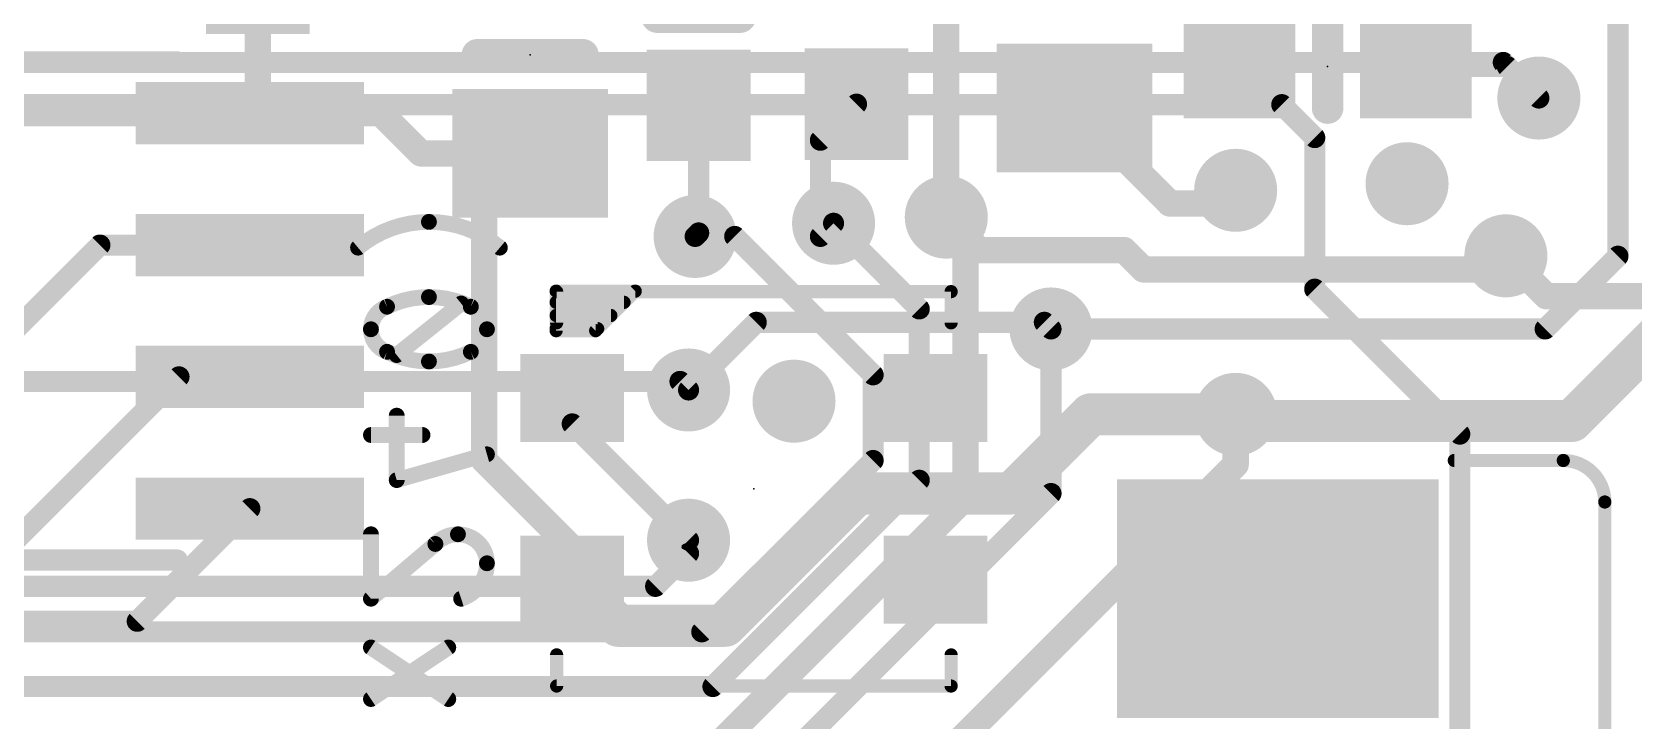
# Model space of a CAD drawing. Extents: x -8.4 to 59.4, y -0.3 to 49.3.
# Drawn here: x 18.95 to 34.38, y 27.72 to 34.35 of the extents above; entities that cross this region are included whole.
import ezdxf

# ---------------------------------------------------------------- set-up
doc = ezdxf.new("R2010")
doc.units = 0
for name, color, linetype in [('1', 12, 'CONTINUOUS'), ('16', 5, 'CONTINUOUS'), ('18', 110, 'CONTINUOUS'), ('21', 40, 'CONTINUOUS'), ('22', 6, 'CONTINUOUS'), ('23', 40, 'CONTINUOUS')]:
    doc.layers.add(name, color=color, linetype=linetype)

# ---------------------------------------------------------------- blocks, each defined once
blk = doc.blocks.new('RECT')
blk.add_solid([(-0.5, -0.5), (0.5, -0.5), (-0.5, 0.5), (0.5, 0.5)])
blk = doc.blocks.new('ROUNDV')
at = {"const_width": 0.5}
blk.add_lwpolyline([(0, -0.25, 1), (0, 0.25, 1), (0, -0.25)], format="xyb", dxfattribs=at)

msp = doc.modelspace()

# ---------------------------------------------------------------- linework, layer by layer
at = {"layer": '1'}
for points, const_width in [([(34.2265, 32.1945), (34.2265, 35.4735)], 0.2032), ([(27.7559, 32.571), (27.7559, 35.2489)], 0.254), ([(30.5798, 35.2878), (30.5798, 34.0219)], 0.2032), ([(21.1229, 34.8731), (21.1229, 33.6479)], 0.254), ([(32.2798, 34.0219), (33.1611, 34.0219)], 0.2032), ([(33.4645, 33.7185), (33.1611, 34.0219)], 0.2032), ([(18.752, 33.572), (21.047, 33.572)], 0.254), ([(21.1229, 33.6479), (21.047, 33.572)], 0.254), ([(22.308, 33.572), (21.047, 33.572)], 0.254), ([(22.695, 33.185), (22.308, 33.572)], 0.254), ([(25.3705, 33.6485), (25.3705, 32.419)], 0.2032), ([(26.891, 33.66), (26.543, 33.312)], 0.2032), ([(28.9915, 33.622), (29.9085, 32.705)], 0.254), ([(26.543, 33.312), (26.543, 32.385)], 0.2032), ([(23.495, 33.185), (22.695, 33.185)], 0.254), ([(23.3045, 32.9945), (23.495, 33.185)], 0.254), ([(23.747, 33.185), (23.495, 33.185)], 0.254), ([(23.3045, 30.226), (23.3045, 32.9945)], 0.254), ([(30.4165, 32.7025), (30.5435, 32.8295)], 0.254), ([(29.9085, 32.705), (29.9085, 32.7025)], 0.254), ([(29.9085, 32.7025), (30.4165, 32.7025)], 0.254), ([(26.543, 32.385), (26.67, 32.512)], 0.2032), ([(27.7559, 32.571), (28.0734, 32.2535)], 0.254), ([(25.3365, 32.385), (25.3705, 32.419)], 0.2032), ([(17.7272, 30.4272), (19.602, 32.302)], 0.2032), ([(19.602, 32.302), (21.047, 32.302)], 0.2032), ([(29.4685, 32.2535), (28.0734, 32.2535)], 0.254), ([(29.4685, 32.2535), (29.6545, 32.0675)], 0.254), ([(33.0163, 32.0675), (33.147, 32.1982)], 0.254), ([(33.5254, 31.4934), (34.2265, 32.1945)], 0.2032), ([(29.6545, 32.0675), (33.0163, 32.0675)], 0.254), ([(25.273, 30.9055), (25.9252, 31.5576)], 0.2032), ([(25.9252, 31.5576), (28.7005, 31.5576)], 0.2032), ([(28.7005, 31.5576), (28.7648, 31.4934)], 0.2032), ([(34.671, 31.496), (33.782, 30.607)], 0.4064), ([(28.7648, 31.4934), (33.5254, 31.4934)], 0.2032), ([(18.415, 29.083), (20.364, 31.032)], 0.2032), ([(20.364, 31.032), (21.047, 31.032)], 0.2032), ([(24.1522, 30.8278), (24.1522, 30.5785)], 0.2032), ([(29.1465, 30.6705), (28.3845, 29.9085)], 0.4064), ([(30.5435, 30.6705), (29.1465, 30.6705)], 0.4064), ([(30.607, 30.607), (30.5435, 30.6705)], 0.4064), ([(33.782, 30.607), (30.607, 30.607)], 0.4064), ([(25.273, 29.4577), (24.1522, 30.5785)], 0.2032), ([(24.1522, 29.3783), (23.3045, 30.226)], 0.254), ([(26.9004, 29.9085), (25.6252, 28.6333)], 0.4064), ([(28.3845, 29.9085), (26.9004, 29.9085)], 0.4064), ([(19.9616, 28.6766), (21.047, 29.762)], 0.2032), ([(24.1522, 29.0778), (24.1522, 29.3783)], 0.254), ([(24.5967, 28.6333), (24.1522, 29.0778)], 0.4064), ([(14.4367, 28.6766), (19.9616, 28.6766)], 0.2032), ([(25.6252, 28.6333), (24.5967, 28.6333)], 0.4064)]:
    msp.add_lwpolyline(points, dxfattribs=dict(at, const_width=const_width))
for points, const_width in [([(32.2798, 34.0727, 1), (32.2798, 33.9711)], 0.1016), ([(33.197, 34.0578, 1), (33.1252, 33.986)], 0.1016), ([(33.1611, 33.9711, 1), (33.1611, 34.0727)], 0.1016), ([(30.529, 34.0219, 1), (30.6306, 34.0219)], 0.1016), ([(33.4286, 33.6826, 1), (33.5004, 33.7544)], 0.1016), ([(21.047, 33.6355, 1), (21.047, 33.5085)], 0.127), ([(21.0021, 33.6169, 1), (21.0919, 33.5271)], 0.127), ([(21.047, 33.5085, 1), (21.047, 33.6355)], 0.127), ([(21.0594, 33.6479, 1), (21.1864, 33.6479)], 0.127), ([(21.1678, 33.603, 1), (21.078, 33.6928)], 0.127), ([(22.3529, 33.6169, 1), (22.2631, 33.5271)], 0.127), ([(22.308, 33.5085, 1), (22.308, 33.6355)], 0.127), ([(25.4213, 33.6485, 1), (25.3197, 33.6485)], 0.1016), ([(26.9269, 33.6241, 1), (26.8551, 33.6959)], 0.1016), ([(29.0364, 33.6669, 1), (28.9466, 33.5771)], 0.127), ([(26.5938, 33.312, 1), (26.4922, 33.312)], 0.1016), ([(26.5071, 33.3479, 1), (26.5789, 33.2761)], 0.1016), ([(22.695, 33.2485, 1), (22.695, 33.1215)], 0.127), ([(22.6501, 33.1401, 1), (22.7399, 33.2299)], 0.127), ([(23.495, 33.2485, 1), (23.495, 33.1215)], 0.127), ([(23.5399, 33.1401, 1), (23.4501, 33.2299)], 0.127), ([(23.495, 33.1215, 1), (23.495, 33.2485)], 0.127), ([(23.747, 33.1215, 1), (23.747, 33.2485)], 0.127), ([(23.368, 32.9945, 1), (23.241, 32.9945)], 0.127), ([(23.2596, 33.0394, 1), (23.3494, 32.9496)], 0.127), ([(30.5884, 32.7846, 1), (30.4986, 32.8744)], 0.127), ([(29.972, 32.705, 1), (29.845, 32.705)], 0.127), ([(29.9085, 32.766, 1), (29.9085, 32.639)], 0.127), ([(29.845, 32.7025, 1), (29.972, 32.7025)], 0.127), ([(29.8636, 32.6601, 1), (29.9534, 32.7499)], 0.127), ([(30.3716, 32.7474, 1), (30.4614, 32.6576)], 0.127), ([(30.4165, 32.639, 1), (30.4165, 32.766)], 0.127), ([(26.7059, 32.4761, 1), (26.6341, 32.5479)], 0.1016), ([(27.8008, 32.6159, 1), (27.7109, 32.5261)], 0.127), ([(27.6924, 32.571, 1), (27.8194, 32.571)], 0.127), ([(25.3006, 32.4209, 1), (25.3724, 32.3491)], 0.1016), ([(25.3197, 32.419, 1), (25.4213, 32.419)], 0.1016), ([(25.4064, 32.3831, 1), (25.3346, 32.4549)], 0.1016), ([(26.5071, 32.4209, 1), (26.5789, 32.3491)], 0.1016), ([(26.4922, 32.385, 1), (26.5938, 32.385)], 0.1016), ([(19.602, 32.3528, 1), (19.602, 32.2512)], 0.1016), ([(19.6379, 32.2661, 1), (19.5661, 32.3379)], 0.1016), ([(21.047, 32.2512, 1), (21.047, 32.3528)], 0.1016), ([(28.0734, 32.317, 1), (28.0734, 32.19)], 0.127), ([(28.0284, 32.2086, 1), (28.1183, 32.2984)], 0.127), ([(29.5134, 32.2984, 1), (29.4236, 32.2086)], 0.127), ([(29.4685, 32.19, 1), (29.4685, 32.317)], 0.127), ([(33.1919, 32.1533, 1), (33.1021, 32.2431)], 0.127), ([(34.2624, 32.1586, 1), (34.1906, 32.2304)], 0.1016), ([(29.6545, 32.131, 1), (29.6545, 32.004)], 0.127), ([(29.6096, 32.0226, 1), (29.6994, 32.1124)], 0.127), ([(32.9714, 32.1124, 1), (33.0612, 32.0226)], 0.127), ([(33.0163, 32.004, 1), (33.0163, 32.131)], 0.127), ([(34.1757, 32.1945, 1), (34.2773, 32.1945)], 0.1016), ([(25.9252, 31.6084, 1), (25.9252, 31.5068)], 0.1016), ([(25.9611, 31.5217, 1), (25.8892, 31.5935)], 0.1016), ([(28.7364, 31.5935, 1), (28.6646, 31.5217)], 0.1016), ([(28.7005, 31.5068, 1), (28.7005, 31.6084)], 0.1016), ([(28.7648, 31.5442, 1), (28.7648, 31.4426)], 0.1016), ([(28.7288, 31.4574, 1), (28.8007, 31.5293)], 0.1016), ([(33.4894, 31.5293, 1), (33.5613, 31.4574)], 0.1016), ([(33.5254, 31.4426, 1), (33.5254, 31.5442)], 0.1016), ([(20.364, 31.0828, 1), (20.364, 30.9812)], 0.1016), ([(20.3999, 30.9961, 1), (20.3281, 31.0679)], 0.1016), ([(21.047, 30.9812, 1), (21.047, 31.0828)], 0.1016), ([(24.203, 30.8278, 1), (24.1014, 30.8278)], 0.1016), ([(25.2371, 30.9414, 1), (25.3089, 30.8695)], 0.1016), ([(29.1465, 30.7721, 1), (29.1465, 30.5689)], 0.2032), ([(29.2183, 30.5987, 1), (29.0747, 30.7423)], 0.2032), ([(30.6153, 30.7423, 1), (30.4717, 30.5987)], 0.2032), ([(30.5435, 30.5689, 1), (30.5435, 30.7721)], 0.2032), ([(30.607, 30.7086, 1), (30.607, 30.5054)], 0.2032), ([(30.5352, 30.5352, 1), (30.6788, 30.6788)], 0.2032), ([(33.7102, 30.6788, 1), (33.8538, 30.5352)], 0.2032), ([(33.782, 30.5054, 1), (33.782, 30.7086)], 0.2032), ([(24.1881, 30.6144, 1), (24.1163, 30.5425)], 0.1016), ([(24.1014, 30.5785, 1), (24.203, 30.5785)], 0.1016), ([(23.3494, 30.2709, 1), (23.2596, 30.1811)], 0.127), ([(23.241, 30.226, 1), (23.368, 30.226)], 0.127), ([(26.9004, 30.0101, 1), (26.9004, 29.8069)], 0.2032), ([(26.9723, 29.8367, 1), (26.8286, 29.9803)], 0.2032), ([(28.3845, 29.8069, 1), (28.3845, 30.0101)], 0.2032), ([(28.3127, 29.9803, 1), (28.4563, 29.8367)], 0.2032), ([(21.0829, 29.7261, 1), (21.0111, 29.7979)], 0.1016), ([(24.2157, 29.3783, 1), (24.0887, 29.3783)], 0.127), ([(24.1073, 29.3334, 1), (24.1971, 29.4232)], 0.127), ([(25.2371, 29.4217, 1), (25.3089, 29.4936)], 0.1016), ([(24.224, 29.1496, 1), (24.0804, 29.006)], 0.2032), ([(24.0887, 29.0778, 1), (24.2157, 29.0778)], 0.127), ([(19.9257, 28.7125, 1), (19.9975, 28.6407)], 0.1016), ([(19.9616, 28.6258, 1), (19.9616, 28.7274)], 0.1016), ([(24.5967, 28.7349, 1), (24.5967, 28.5317)], 0.2032), ([(24.5249, 28.5615, 1), (24.6685, 28.7051)], 0.2032), ([(25.5534, 28.7051, 1), (25.6971, 28.5615)], 0.2032), ([(25.6252, 28.5317, 1), (25.6252, 28.7349)], 0.2032)]:
    msp.add_lwpolyline(points, format="xyb", dxfattribs=dict(at, const_width=const_width))
at = {"layer": '16'}
for points, const_width in [([(15.1437, 34.0614), (33.1216, 34.0614)], 0.2032), ([(33.1216, 34.0614), (33.4645, 33.7185)], 0.2032), ([(15.3121, 33.655), (30.988, 33.655)], 0.2032), ([(30.988, 33.655), (31.3055, 33.3375)], 0.2032), ([(31.3055, 33.3375), (31.3055, 31.877)], 0.2032), ([(27.4955, 31.6865), (26.67, 32.512)], 0.2032), ([(27.94, 32.3869), (27.7559, 32.571)], 0.254), ([(25.7175, 32.385), (25.3365, 32.385)], 0.2032), ([(27.051, 31.0515), (25.7175, 32.385)], 0.2032), ([(27.94, 32.3869), (27.94, 29.8693)], 0.254), ([(33.147, 32.1982), (33.5362, 31.809)], 0.254), ([(31.3055, 31.877), (32.7025, 30.48)], 0.2032), ([(33.5362, 31.809), (38.159, 31.809)], 0.254), ([(27.4955, 31.6865), (27.4955, 30.0355)], 0.2032), ([(28.7648, 29.9078), (28.7648, 31.4934)], 0.2032), ([(10.541, 30.988), (25.1905, 30.988)], 0.2032), ([(25.273, 30.9055), (25.1905, 30.988)], 0.2032), ([(27.051, 30.226), (27.051, 31.0515)], 0.2032), ([(30.5435, 30.6705), (30.5435, 30.1868)], 0.254), ([(32.7025, 30.48), (32.7025, 25.5905)], 0.2032), ([(30.5435, 30.1868), (24.155, 23.7983)], 0.254), ([(25.4, 28.575), (27.051, 30.226)], 0.2032), ([(27.4955, 30.0355), (25.508, 28.048)], 0.2032), ([(22.7526, 23.8956), (28.7648, 29.9078)], 0.2032), ([(23.7882, 25.7175), (27.94, 29.8693)], 0.254), ([(25.273, 29.4577), (25.273, 29.3307)], 0.2032), ([(25.273, 29.3307), (24.9555, 29.0132)], 0.2032), ([(24.9555, 29.0132), (11.0046, 29.0132)], 0.2032), ([(11.9548, 28.575), (25.4, 28.575)], 0.2032), ([(25.508, 28.048), (13.843, 28.048)], 0.2032)]:
    msp.add_lwpolyline(points, dxfattribs=dict(at, const_width=const_width))
for points, const_width in [([(33.1575, 34.0973, 1), (33.0857, 34.0255)], 0.1016), ([(33.1216, 34.0106, 1), (33.1216, 34.1122)], 0.1016), ([(33.4286, 33.6826, 1), (33.5004, 33.7544)], 0.1016), ([(31.0239, 33.6909, 1), (30.9521, 33.6191)], 0.1016), ([(30.988, 33.6042, 1), (30.988, 33.7058)], 0.1016), ([(31.3563, 33.3375, 1), (31.2547, 33.3375)], 0.1016), ([(31.2696, 33.3016, 1), (31.3414, 33.3734)], 0.1016), ([(26.7059, 32.5479, 1), (26.6341, 32.4761)], 0.1016), ([(27.8008, 32.6159, 1), (27.7109, 32.5261)], 0.127), ([(25.3365, 32.4358, 1), (25.3365, 32.3342)], 0.1016), ([(25.7534, 32.4209, 1), (25.6816, 32.3491)], 0.1016), ([(25.7175, 32.3342, 1), (25.7175, 32.4358)], 0.1016), ([(28.0035, 32.3869, 1), (27.8765, 32.3869)], 0.127), ([(27.8951, 32.342, 1), (27.9849, 32.4318)], 0.127), ([(33.1919, 32.2431, 1), (33.1021, 32.1533)], 0.127), ([(31.3414, 31.9129, 1), (31.2696, 31.8411)], 0.1016), ([(31.2547, 31.877, 1), (31.3563, 31.877)], 0.1016), ([(33.5362, 31.8725, 1), (33.5362, 31.7455)], 0.127), ([(33.4913, 31.7641, 1), (33.5811, 31.8539)], 0.127), ([(27.5463, 31.6865, 1), (27.4447, 31.6865)], 0.1016), ([(27.4596, 31.6506, 1), (27.5314, 31.7224)], 0.1016), ([(28.8156, 31.4934, 1), (28.714, 31.4934)], 0.1016), ([(25.2264, 31.0239, 1), (25.1545, 30.9521)], 0.1016), ([(25.1905, 30.9372, 1), (25.1905, 31.0388)], 0.1016), ([(27.1018, 31.0515, 1), (27.0002, 31.0515)], 0.1016), ([(27.0151, 31.0156, 1), (27.0869, 31.0874)], 0.1016), ([(25.2371, 30.8695, 1), (25.3089, 30.9414)], 0.1016), ([(30.607, 30.6705, 1), (30.48, 30.6705)], 0.127), ([(32.7533, 30.48, 1), (32.6517, 30.48)], 0.1016), ([(32.6666, 30.4441, 1), (32.7384, 30.5159)], 0.1016), ([(27.0002, 30.226, 1), (27.1018, 30.226)], 0.1016), ([(27.0869, 30.1901, 1), (27.0151, 30.2619)], 0.1016), ([(30.48, 30.1868, 1), (30.607, 30.1868)], 0.127), ([(30.5884, 30.1419, 1), (30.4986, 30.2317)], 0.127), ([(27.5314, 29.9996, 1), (27.4596, 30.0714)], 0.1016), ([(27.4447, 30.0355, 1), (27.5463, 30.0355)], 0.1016), ([(27.9849, 29.8244, 1), (27.8951, 29.9142)], 0.127), ([(28.714, 29.9078, 1), (28.8156, 29.9078)], 0.1016), ([(28.8007, 29.8718, 1), (28.7288, 29.9437)], 0.1016), ([(27.8765, 29.8693, 1), (28.0035, 29.8693)], 0.127), ([(25.3238, 29.4577, 1), (25.2222, 29.4577)], 0.1016), ([(25.2222, 29.3307, 1), (25.3238, 29.3307)], 0.1016), ([(25.3089, 29.2947, 1), (25.2371, 29.3666)], 0.1016), ([(24.9196, 29.0491, 1), (24.9914, 28.9772)], 0.1016), ([(24.9555, 28.9624, 1), (24.9555, 29.064)], 0.1016), ([(25.3641, 28.6109, 1), (25.4359, 28.5391)], 0.1016), ([(25.4, 28.5242, 1), (25.4, 28.6258)], 0.1016), ([(25.472, 28.0839, 1), (25.5439, 28.012)], 0.1016), ([(25.508, 27.9972, 1), (25.508, 28.0987)], 0.1016)]:
    msp.add_lwpolyline(points, format="xyb", dxfattribs=dict(at, const_width=const_width))
at = {"layer": '21'}
for points, const_width in [([(25.7705, 34.4985), (24.9705, 34.4985)], 0.3048), ([(31.4298, 33.6219), (31.4298, 34.4219)], 0.3048), ([(24.255, 34.135), (23.239, 34.135)], 0.3048), ([(16.547, 34.067), (20.347, 34.067)], 0.2032), ([(23.9972, 31.8578), (23.9972, 31.4768)], 0.127), ([(24.7592, 31.8578), (23.9972, 31.8578)], 0.127), ([(23.9972, 31.75), (24.6514, 31.75)], 0.127), ([(24.0022, 31.5528), (24.0022, 31.8528)], 0.127), ([(24.0022, 31.8528), (27.8022, 31.8528)], 0.127), ([(24.3782, 31.4768), (24.7592, 31.8578)], 0.127), ([(27.8022, 31.8528), (27.8022, 31.5528)], 0.127), ([(23.9972, 31.623), (24.5244, 31.623)], 0.127), ([(23.9972, 31.496), (24.3974, 31.496)], 0.127), ([(23.9972, 31.4768), (24.3782, 31.4768)], 0.127), ([(33.7, 30.226), (32.65, 30.226)], 0.127), ([(34.1, 13.626), (34.1, 29.826)], 0.127), ([(20.347, 29.267), (16.547, 29.267)], 0.2032), ([(24.0022, 28.3528), (24.0022, 28.0528)], 0.127), ([(27.8022, 28.0528), (27.8022, 28.3528)], 0.127), ([(24.0022, 28.0528), (27.8022, 28.0528)], 0.127)]:
    msp.add_lwpolyline(points, dxfattribs=dict(at, const_width=const_width))
for points, const_width in [([(24.9705, 34.5747, 1), (24.9705, 34.4223)], 0.1524), ([(25.7705, 34.4223, 1), (25.7705, 34.5747)], 0.1524), ([(31.506, 34.4219, 1), (31.3536, 34.4219)], 0.1524), ([(23.239, 34.2112, 1), (23.239, 34.0588)], 0.1524), ([(24.255, 34.0588, 1), (24.255, 34.2112)], 0.1524), ([(20.347, 34.0162, 1), (20.347, 34.1178)], 0.1016), ([(31.3536, 33.6219, 1), (31.506, 33.6219)], 0.1524), ([(24.0289, 31.8578, 1), (23.9655, 31.8578)], 0.0635), ([(23.9972, 31.8895, 1), (23.9972, 31.8261)], 0.0635), ([(23.9972, 31.7817, 1), (23.9972, 31.7183)], 0.0635), ([(24.0022, 31.8846, 1), (24.0022, 31.8211)], 0.0635), ([(24.034, 31.8528, 1), (23.9705, 31.8528)], 0.0635), ([(24.6514, 31.7183, 1), (24.6514, 31.7817)], 0.0635), ([(24.7817, 31.8353, 1), (24.7367, 31.8803)], 0.0635), ([(24.7592, 31.8261, 1), (24.7592, 31.8895)], 0.0635), ([(27.834, 31.8528, 1), (27.7705, 31.8528)], 0.0635), ([(27.8022, 31.8211, 1), (27.8022, 31.8846)], 0.0635), ([(23.9972, 31.6547, 1), (23.9972, 31.5913)], 0.0635), ([(24.5244, 31.5913, 1), (24.5244, 31.6547)], 0.0635), ([(23.9972, 31.5278, 1), (23.9972, 31.4643)], 0.0635), ([(23.9972, 31.5085, 1), (23.9972, 31.4451)], 0.0635), ([(23.9655, 31.4768, 1), (24.0289, 31.4768)], 0.0635), ([(23.9705, 31.5528, 1), (24.034, 31.5528)], 0.0635), ([(24.3557, 31.4993, 1), (24.4007, 31.4543)], 0.0635), ([(24.3782, 31.4451, 1), (24.3782, 31.5085)], 0.0635), ([(24.3974, 31.4643, 1), (24.3974, 31.5278)], 0.0635), ([(27.7705, 31.5528, 1), (27.834, 31.5528)], 0.0635), ([(32.65, 30.2578, 1), (32.65, 30.1943)], 0.0635), ([(33.7, 30.2578, 1), (33.7, 30.1943)], 0.0635), ([(34.1, 29.826, 0.4142), (33.7, 30.226)], 0.127), ([(33.7, 30.1943, 1), (33.7, 30.2578)], 0.0635), ([(34.1318, 29.826, 1), (34.0682, 29.826)], 0.0635), ([(34.0682, 29.826, 1), (34.1318, 29.826)], 0.0635), ([(20.347, 29.2162, 1), (20.347, 29.3178)], 0.1016), ([(24.034, 28.3528, 1), (23.9705, 28.3528)], 0.0635), ([(27.834, 28.3528, 1), (27.7705, 28.3528)], 0.0635), ([(24.0022, 28.0846, 1), (24.0022, 28.0211)], 0.0635), ([(27.8022, 28.0211, 1), (27.8022, 28.0846)], 0.0635), ([(23.9705, 28.0528, 1), (24.034, 28.0528)], 0.0635), ([(27.7705, 28.0528, 1), (27.834, 28.0528)], 0.0635)]:
    msp.add_lwpolyline(points, format="xyb", dxfattribs=dict(at, const_width=const_width))
at = {"layer": '22'}
for points, const_width in [([(22.772, 32.5253, 0.1762), (22.089, 32.277)], 0.1524), ([(23.455, 32.277, 0.1762), (22.772, 32.5253)], 0.1524), ([(22.772, 32.5634, 1), (22.772, 32.4872)], 0.0762), ([(22.772, 32.4872, 1), (22.772, 32.5634)], 0.0762), ([(22.0646, 32.3062, 1), (22.1135, 32.2478)], 0.0762), ([(23.4305, 32.2478, 1), (23.4794, 32.3062)], 0.0762), ([(22.772, 31.8009, 0.1139), (22.3684, 31.7077)], 0.1524), ([(23.1756, 31.7077, 0.1139), (22.772, 31.8009)], 0.1524), ([(22.772, 31.839, 1), (22.772, 31.7628)], 0.0762), ([(22.772, 31.7628, 1), (22.772, 31.839)], 0.0762), ([(23.1062, 31.709, 1), (23.0586, 31.7685)], 0.0762), ([(22.3684, 31.7077, 0.3205), (22.2132, 31.4904)], 0.1524), ([(22.3517, 31.742, 1), (22.3851, 31.6735)], 0.0762), ([(22.3808, 31.6717, 1), (22.3561, 31.7438)], 0.0762), ([(23.1879, 31.7438, 1), (23.1632, 31.6717)], 0.0762), ([(23.3308, 31.4904, 0.3205), (23.1756, 31.7077)], 0.1524), ([(23.1589, 31.6735, 1), (23.1923, 31.742)], 0.0762), ([(22.2132, 31.4904, 0.3205), (22.3684, 31.2731)], 0.1524), ([(22.2513, 31.4904, 1), (22.1751, 31.4904)], 0.0762), ([(22.1751, 31.4904, 1), (22.2513, 31.4904)], 0.0762), ([(23.1756, 31.2731, 0.3205), (23.3308, 31.4904)], 0.1524), ([(23.3689, 31.4904, 1), (23.2927, 31.4904)], 0.0762), ([(23.2927, 31.4904, 1), (23.3689, 31.4904)], 0.0762), ([(22.3851, 31.3074, 1), (22.3517, 31.2389)], 0.0762), ([(22.3684, 31.2731, 0.1139), (22.772, 31.18)], 0.1524), ([(22.3561, 31.2371, 1), (22.3808, 31.3091)], 0.0762), ([(22.772, 31.18, 0.1139), (23.1756, 31.2731)], 0.1524), ([(23.1632, 31.3091, 1), (23.1879, 31.2371)], 0.0762), ([(23.1923, 31.2389, 1), (23.1589, 31.3074)], 0.0762), ([(22.4378, 31.2718, 1), (22.4854, 31.2123)], 0.0762), ([(22.772, 31.2181, 1), (22.772, 31.1419)], 0.0762), ([(22.772, 31.1419, 1), (22.772, 31.2181)], 0.0762), ([(22.4997, 30.6579, 1), (22.4235, 30.6579)], 0.0762), ([(22.2132, 30.5097, 1), (22.2132, 30.4335)], 0.0762), ([(22.7099, 30.4335, 1), (22.7099, 30.5097)], 0.0762), ([(23.3413, 30.2487, 1), (23.3203, 30.322)], 0.0762), ([(22.4511, 30.0736, 1), (22.472, 30.0003)], 0.0762), ([(22.4235, 30.037, 1), (22.4997, 30.037)], 0.0762), ([(22.2513, 29.5149, 1), (22.1751, 29.5149)], 0.0762), ([(23.0514, 29.5149, 0.2053), (22.8341, 29.4217)], 0.1524), ([(22.8065, 29.448, 1), (22.8617, 29.3954)], 0.0762), ([(22.8588, 29.3927, 1), (22.8094, 29.4508)], 0.0762), ([(23.3308, 29.2355, 0.4142), (23.0514, 29.5149)], 0.1524), ([(23.0514, 29.553, 1), (23.0514, 29.4768)], 0.0762), ([(23.0514, 29.4768, 1), (23.0514, 29.553)], 0.0762), ([(23.0824, 28.894, 0.3252), (23.3308, 29.2355)], 0.1524), ([(23.3689, 29.2355, 1), (23.2927, 29.2355)], 0.0762), ([(23.2927, 29.2355, 1), (23.3689, 29.2355)], 0.0762), ([(22.1885, 28.923, 1), (22.2379, 28.8649)], 0.0762), ([(22.1751, 28.894, 1), (22.2513, 28.894)], 0.0762), ([(23.0707, 28.9302, 1), (23.0942, 28.8577)], 0.0762), ([(22.2343, 28.4558, 1), (22.1921, 28.3924)], 0.0762), ([(22.9794, 28.3924, 1), (22.9371, 28.4558)], 0.0762), ([(22.1921, 27.9591, 1), (22.2343, 27.8957)], 0.0762), ([(22.9371, 27.8957, 1), (22.9794, 27.9591)], 0.0762)]:
    msp.add_lwpolyline(points, format="xyb", dxfattribs=dict(at, const_width=const_width))
at = {"layer": '22', "const_width": 0.1524}
for points in [[(22.4616, 31.2421), (23.0824, 31.7388)], [(22.4616, 30.037), (22.4616, 30.6579)], [(22.7099, 30.4716), (22.2132, 30.4716)], [(23.3308, 30.2853), (22.4616, 30.037)], [(22.2132, 28.894), (22.2132, 29.5149)], [(22.8341, 29.4217), (22.2132, 28.894)], [(22.2132, 27.9274), (22.9583, 28.4241)], [(22.9583, 27.9274), (22.2132, 28.4241)]]:
    msp.add_lwpolyline(points, dxfattribs=at)
at = {"layer": '23'}
for p in [(23.747, 34.135), (31.4298, 34.0219), (25.9022, 29.9528)]:
    msp.add_point(p, dxfattribs=at)

# ---------------------------------------------------------------- block references
at = {"layer": '1'}
for p, xscale, rotation in [((21.1229, 34.8731), 1.075, 270), ((30.5798, 34.0219), 1.075, 180), ((32.2798, 34.0219), 1.075, 180), ((25.3705, 33.6485), 1.075, 270), ((26.891, 33.66), 1.075, 270), ((24.1522, 30.8278), 0.85, 90), ((27.6522, 30.8278), 0.85, 90), ((24.1522, 29.0778), 0.85, 90), ((27.6522, 29.0778), 0.85, 90)]:
    msp.add_blockref('RECT', p, dxfattribs=dict(at, xscale=xscale, rotation=rotation))
for p, xscale, yscale, rotation in [((28.9915, 33.622), 1.24, 1.5, 90), ((21.047, 33.572), 0.6, 2.2, 270), ((23.747, 33.185), 1.24, 1.5, 270), ((21.047, 32.302), 0.6, 2.2, 270), ((21.047, 31.032), 0.6, 2.2, 270), ((21.047, 29.762), 0.6, 2.2, 270), ((30.95, 28.896), 2.3, 3.1, 90)]:
    msp.add_blockref('RECT', p, dxfattribs=dict(at, xscale=xscale, yscale=yscale, rotation=rotation))
at = {"layer": '18', "xscale": 0.8001, "yscale": 0.8001}
for p in [(33.4645, 33.7185), (33.4645, 33.7185), (30.5435, 32.8295), (30.5435, 32.8295), (32.1945, 32.893), (32.1945, 32.893), (26.67, 32.512), (26.67, 32.512), (27.7559, 32.571), (27.7559, 32.571), (25.3365, 32.385), (25.3365, 32.385), (33.147, 32.1982), (33.147, 32.1982), (28.7648, 31.4934), (28.7648, 31.4934), (25.273, 30.9055), (25.273, 30.9055), (26.289, 30.7975), (26.289, 30.7975), (30.5435, 30.6705), (30.5435, 30.6705), (25.273, 29.4577), (25.273, 29.4577)]:
    msp.add_blockref('ROUNDV', p, dxfattribs=at)

doc.saveas('drawing.dxf')
